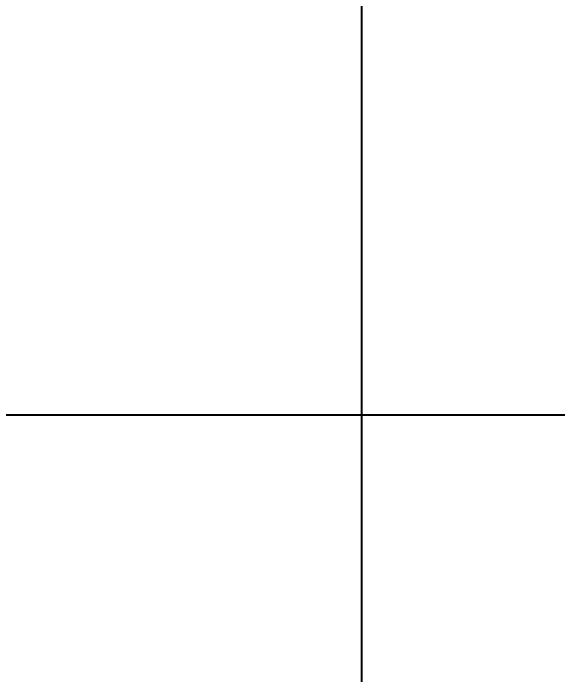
# Model space of a CAD drawing. Header units: millimetres. Extents: x 0 to 5600, y -67 to 2530.
# Drawn here: x 4035.102 to 4036.01, y 1458.09 to 1459.192 of the extents above; entities that cross this region are included whole.
import ezdxf
from ezdxf.lldxf.tags import DXFTag

# ---------------------------------------------------------------- set-up
doc = ezdxf.new("R2010")
doc.units = ezdxf.units.MM
doc.linetypes.add('DASHED2', pattern=[9.525, 6.35, -3.175])
for name, color, linetype in [('점선', 6, 'DASHED2'), ('중심선', 1, 'DASHED'), ('치수선', 7, 'Continuous')]:
    doc.layers.add(name, color=color, linetype=linetype)
doc.styles.add('____', font='')
doc.styles.get('____').set_extended_font_data('굴림')
tags = doc.linetypes.add('DASHED', pattern=[25.72, 12.86, -12.86]).pattern_tags.tags
tags[6:7] = [DXFTag(74, 4), DXFTag(75, 0), DXFTag(340, '0'), DXFTag(46, 0.0), DXFTag(50, 0.0), DXFTag(44, 0.0), DXFTag(45, 0.0)]
tags[4:5] = [DXFTag(74, 4), DXFTag(75, 0), DXFTag(340, '0'), DXFTag(46, 0.0), DXFTag(50, 0.0), DXFTag(44, 0.0), DXFTag(45, 0.0)]
doc.dimstyles.new('MSADIM', dxfattribs={"dimtxt": 33, "dimasz": 17, "dimexe": 10, "dimexo": 7.5, "dimgap": 10, "dimtad": 0, "dimtih": 1, "dimtoh": 1, "dimdec": 0, "dimzin": 1, "dimdsep": 46, "dimtxsty": '____', "dimcen": 11.25, "dimadec": 0, "dimazin": 0, "dimtfac": 1, "dimtdec": 0, "dimtix": 1, "dimtmove": 0, "dimatfit": 3, "dimfxl": 1, "dimtolj": 1, "dimtzin": 1, "dimarcsym": 0})

# ---------------------------------------------------------------- blocks, each defined once
blk = doc.blocks.new('*D2')
at = {"layer": '치수선', "color": 0, "linetype": 'Continuous', "lineweight": -2, "transparency": 16777216}
for p, q in [((4073.7135, 1773.5221), (3945.8852, 1773.5221)), ((3955.8852, 1756.5221), (3955.8852, 1601.3384)), ((3955.8852, 1400.5221), (3955.8852, 1555.7059)), ((4073.7135, 1383.5221), (3945.8852, 1383.5221))]:
    blk.add_line(p, q, dxfattribs=at)
at = {"layer": '치수선', "color": 0, "linetype": 'Continuous', "transparency": 16777216}
for points in [[(3953.0519, 1756.5221), (3958.7185, 1756.5221), (3955.8852, 1773.5221)], [(3953.0519, 1400.5221), (3958.7185, 1400.5221), (3955.8852, 1383.5221)]]:
    blk.add_solid(points, dxfattribs=at)
at = {"layer": '치수선', "color": 0, "linetype": 'Continuous', "transparency": 16777216, "insert": (3955.8852, 1578.5221), "char_height": 25, "attachment_point": 5, "style": '____'}
blk.add_mtext('\\A1;390', dxfattribs=at)
blk = doc.blocks.new('*D24')
at = {"layer": '치수선', "color": 0, "linetype": 'Continuous', "lineweight": -2, "transparency": 16777216}
for p, q in [((4038.7135, 1578.5221), (3990.3948, 1578.5221)), ((4000.3948, 1561.5221), (4000.3948, 1541.3717)), ((4000.3948, 1475.5222), (4000.3948, 1495.6726)), ((4008.1824, 1458.5222), (3990.3948, 1458.5222))]:
    blk.add_line(p, q, dxfattribs=at)
at = {"layer": '치수선', "color": 0, "linetype": 'Continuous', "transparency": 16777216}
for points in [[(3997.5614, 1561.5221), (4003.2281, 1561.5221), (4000.3948, 1578.5221)], [(3997.5614, 1475.5222), (4003.2281, 1475.5222), (4000.3948, 1458.5222)]]:
    blk.add_solid(points, dxfattribs=at)
at = {"layer": '치수선', "color": 0, "linetype": 'Continuous', "transparency": 16777216, "insert": (4000.3948, 1518.5222), "char_height": 25, "attachment_point": 5, "style": '____'}
blk.add_mtext('\\A1;120', dxfattribs=at)

msp = doc.modelspace()

# ---------------------------------------------------------------- linework, layer by layer
at = {"layer": '점선'}
msp.add_line((4035.6824, 1473.9204), (4035.6824, 1443.1239), dxfattribs=at)
at = {"layer": '중심선'}
msp.add_line((4208.302, 1458.5222), (4015.6824, 1458.5222), dxfattribs=at)

# ---------------------------------------------------------------- dimensions: what is measured, and where the dimension line sits
at = {"layer": '치수선', "linetype": 'Continuous'}
for base, p1, p2, picture, middle in [((3955.8852, 1383.5221), (4081.2135, 1773.5221), (4081.2135, 1383.5221), '*D2', (3955.8852, 1578.5221)), ((4000.3948, 1578.5221), (4015.6824, 1458.5222), (4046.2135, 1578.5221), '*D24', (4000.3948, 1518.5222))]:
    dim = msp.add_linear_dim(base=base, p1=p1, p2=p2, angle=90, dimstyle='MSADIM', override={"dimtxt": 25}, dxfattribs=at)
    dim.commit()
    dim.dimension.update_dxf_attribs({"geometry": picture, "text_midpoint": middle})

doc.saveas('drawing.dxf')
